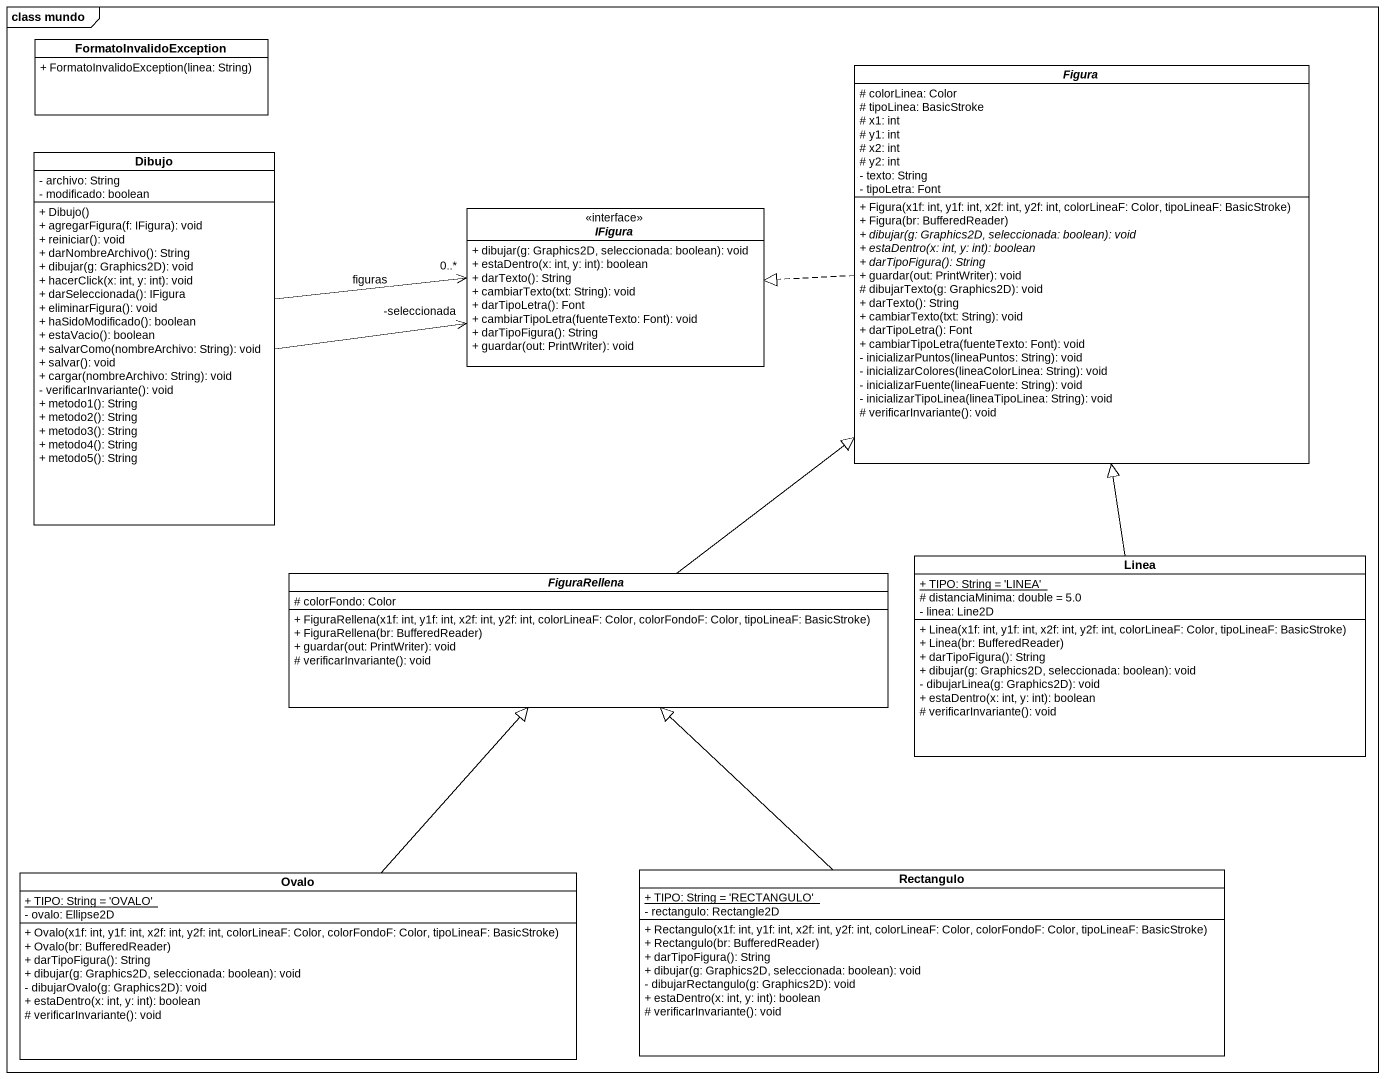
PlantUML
@startuml
mainframe class mundo
hide circle
hide empty members
skinparam classAttributeIconSize 0
class FormatoInvalidoException {
  + FormatoInvalidoException(linea: String)
}
abstract class Figura {
  # colorLinea: Color
  # tipoLinea: BasicStroke
  # x1: int
  # y1: int
  # x2: int
  # y2: int
  - texto: String
  - tipoLetra: Font
  + Figura(x1f: int, y1f: int, x2f: int, y2f: int, colorLineaF: Color, tipoLineaF: BasicStroke)
  + Figura(br: BufferedReader)
  {abstract} + dibujar(g: Graphics2D, seleccionada: boolean): void
  {abstract} + estaDentro(x: int, y: int): boolean
  {abstract} + darTipoFigura(): String
  + guardar(out: PrintWriter): void
  # dibujarTexto(g: Graphics2D): void
  + darTexto(): String
  + cambiarTexto(txt: String): void
  + darTipoLetra(): Font
  + cambiarTipoLetra(fuenteTexto: Font): void
  - inicializarPuntos(lineaPuntos: String): void
  - inicializarColores(lineaColorLinea: String): void
  - inicializarFuente(lineaFuente: String): void
  - inicializarTipoLinea(lineaTipoLinea: String): void
  # verificarInvariante(): void
}
class Dibujo {
  - archivo: String
  - modificado: boolean
  + Dibujo()
  + agregarFigura(f: IFigura): void
  + reiniciar(): void
  + darNombreArchivo(): String
  + dibujar(g: Graphics2D): void
  + hacerClick(x: int, y: int): void
  + darSeleccionada(): IFigura
  + eliminarFigura(): void
  + haSidoModificado(): boolean
  + estaVacio(): boolean
  + salvarComo(nombreArchivo: String): void
  + salvar(): void
  + cargar(nombreArchivo: String): void
  - verificarInvariante(): void
  + metodo1(): String
  + metodo2(): String
  + metodo3(): String
  + metodo4(): String
  + metodo5(): String
}
interface IFigura <<interface>> {
  + dibujar(g: Graphics2D, seleccionada: boolean): void
  + estaDentro(x: int, y: int): boolean
  + darTexto(): String
  + cambiarTexto(txt: String): void
  + darTipoLetra(): Font
  + cambiarTipoLetra(fuenteTexto: Font): void
  + darTipoFigura(): String
  + guardar(out: PrintWriter): void
}
abstract class FiguraRellena {
  # colorFondo: Color
  + FiguraRellena(x1f: int, y1f: int, x2f: int, y2f: int, colorLineaF: Color, colorFondoF: Color, tipoLineaF: BasicStroke)
  + FiguraRellena(br: BufferedReader)
  + guardar(out: PrintWriter): void
  # verificarInvariante(): void
}
class Linea {
  {static} + TIPO: String = 'LINEA'
  # distanciaMinima: double = 5.0
  - linea: Line2D
  + Linea(x1f: int, y1f: int, x2f: int, y2f: int, colorLineaF: Color, tipoLineaF: BasicStroke)
  + Linea(br: BufferedReader)
  + darTipoFigura(): String
  + dibujar(g: Graphics2D, seleccionada: boolean): void
  - dibujarLinea(g: Graphics2D): void
  + estaDentro(x: int, y: int): boolean
  # verificarInvariante(): void
}
class Ovalo {
  {static} + TIPO: String = 'OVALO'
  - ovalo: Ellipse2D
  + Ovalo(x1f: int, y1f: int, x2f: int, y2f: int, colorLineaF: Color, colorFondoF: Color, tipoLineaF: BasicStroke)
  + Ovalo(br: BufferedReader)
  + darTipoFigura(): String
  + dibujar(g: Graphics2D, seleccionada: boolean): void
  - dibujarOvalo(g: Graphics2D): void
  + estaDentro(x: int, y: int): boolean
  # verificarInvariante(): void
}
class Rectangulo {
  {static} + TIPO: String = 'RECTANGULO'
  - rectangulo: Rectangle2D
  + Rectangulo(x1f: int, y1f: int, x2f: int, y2f: int, colorLineaF: Color, colorFondoF: Color, tipoLineaF: BasicStroke)
  + Rectangulo(br: BufferedReader)
  + darTipoFigura(): String
  + dibujar(g: Graphics2D, seleccionada: boolean): void
  - dibujarRectangulo(g: Graphics2D): void
  + estaDentro(x: int, y: int): boolean
  # verificarInvariante(): void
}
Figura .left.|> IFigura
Dibujo -right-> "-seleccionada" IFigura
Dibujo -right-> "0..*" IFigura : figuras
FiguraRellena -up-|> Figura
Linea -up-|> Figura
Ovalo -up-|> FiguraRellena
Rectangulo -up-|> FiguraRellena
@enduml
